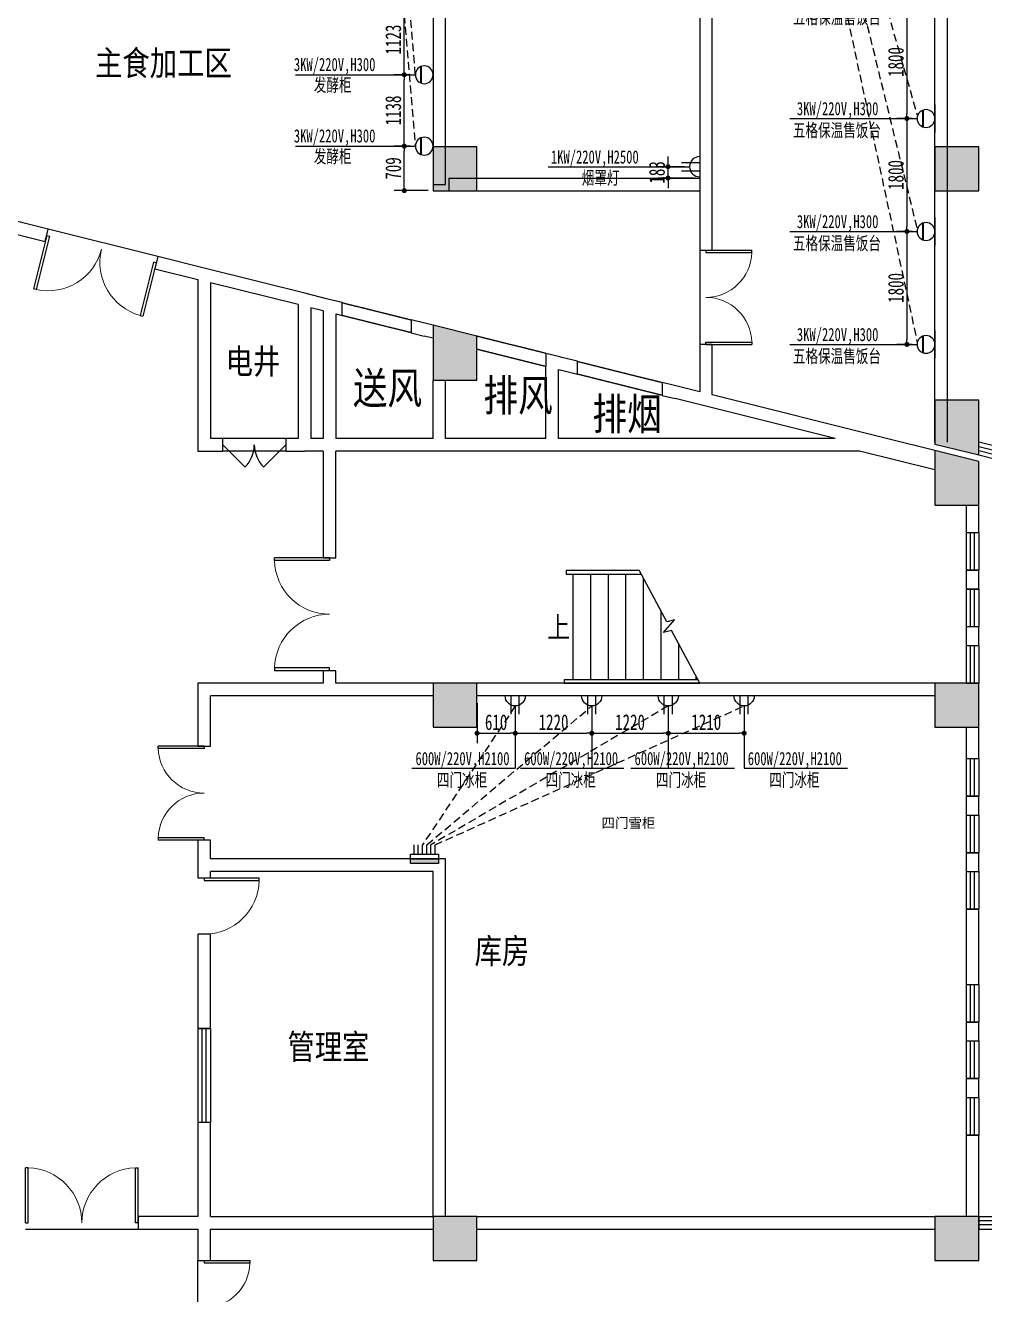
# Model space of a CAD drawing. Header units: inches. Extents: x -584 to 1446124, y -108140 to 99637.
# Drawn here: x 908173 to 923466, y 44961 to 65188 of the extents above; entities that cross this region are included whole.
import ezdxf

# ---------------------------------------------------------------- set-up
doc = ezdxf.new("R2010")
doc.units = ezdxf.units.IN
doc.header["$MEASUREMENT"] = 0
doc.linetypes.add('DASH', pattern=[0.35, 0.25, -0.1])
doc.linetypes.add('HIDDEN', pattern=[0.375, 0.25, -0.125])
for name, color, linetype in [('COLUMN', 6, 'Continuous'), ('CURTWALL', 4, 'Continuous'), ('DIM_SYMB', 3, 'Continuous'), ('PUB_HATCH', 8, 'Continuous'), ('PUB_TEXT', 151, 'Continuous'), ('ROOM_NAME', 7, 'Continuous'), ('STAIR', 6, 'Continuous'), ('WALL', 7, 'Continuous'), ('WINDOW', 3, 'Continuous'), ('供排水', 4, 'Continuous'), ('厨房设备', 7, 'Continuous'), ('电位', 1, 'Continuous')]:
    doc.layers.add(name, color=color, linetype=linetype)
doc.styles.add('_TCH_DIM', font='stylu.ttf')
doc.styles.get("Standard").update_dxf_attribs({"font": '', "width": 0.7, "height": 250})
doc.styles.add('STYLE4', font='', dxfattribs={"width": 0.7, "height": 180})
doc.styles.add('WMF-宋体1', font='')
doc.styles.add('宋体', font='', dxfattribs={"width": 0.8})
doc.styles.get('Standard').set_extended_font_data('NSimSun')
doc.styles.get('STYLE4').set_extended_font_data('NSimSun')
doc.styles.get('WMF-宋体1').set_extended_font_data('SimSun')
doc.styles.get('宋体').set_extended_font_data('NSimSun')
doc.dimstyles.new('电路', dxfattribs={"dimscale": 80, "dimtxt": 2.5, "dimasz": 1, "dimexe": 2, "dimexo": 1, "dimtad": 1, "dimdec": 0, "dimtxsty": 'Standard', "dimblk": 'DOT', "dimcen": 1, "dimclrd": 6, "dimclre": 6, "dimclrt": 6, "dimadec": 0, "dimazin": 0, "dimtfac": 1, "dimtdec": 0, "dimtmove": 0, "dimatfit": 3, "dimfxl": 0, "dimarcsym": 0})

# ---------------------------------------------------------------- blocks, each defined once
blk = doc.blocks.new('_FZH')
at = {"layer": 'WALL'}
blk.add_lwpolyline([(-0.5, -0.5), (0.5, -0.5), (0.5, 0.5), (-0.5, 0.5)], close=True, dxfattribs=at)
blk.add_solid([(-0.5, -0.5), (0.5, -0.5), (-0.5, 0.5), (0.5, 0.5)], dxfattribs=at)
blk = doc.blocks.new('$DorLib2D$00000002')
for p, q in [((-0.5, 0), (-0.5, 0.4875)), ((-0.475, 0.4875), (-0.5, 0.4875)), ((-0.475, 0), (-0.475, 0.4875)), ((0.475, 0), (0.475, 0.4875)), ((0.475, 0.4875), (0.5, 0.4875)), ((0.5, 0), (0.5, 0.4875)), ((-0.5, 0), (-0.475, 0)), ((0.5, 0), (0.475, 0))]:
    blk.add_line(p, q)
at = {"lineweight": 13}
for centre, start, end in [((-0.4875, 0), 0, 88.53072), ((0.4875, 0), 91.46928, 180)]:
    blk.add_arc(centre, 0.4875, start, end, dxfattribs=at)
blk = doc.blocks.new('$TCHSYS$WIN2D')
for p, q in [((-0.5, 0.5), (0.5, 0.5)), ((-0.5, 0.5), (-0.5, -0.5)), ((0.5, 0.5), (0.5, -0.5)), ((0.5, 0.167), (-0.5, 0.167)), ((0.5, -0.167), (-0.5, -0.167)), ((-0.5, -0.5), (0.5, -0.5))]:
    blk.add_line(p, q)
blk = doc.blocks.new('$DorLib2D$00000116')
at = {"color": 0}
for p, q in [((-0.5, 0), (-0.146, 0.354)), ((0.5, 0), (0.146, 0.354))]:
    blk.add_line(p, q, dxfattribs=at)
for centre, start, end in [((-0.5, 0), 0, 45), ((0.5, 0), 135, 180)]:
    blk.add_arc(centre, 0.5, start, end, dxfattribs=at)
blk = doc.blocks.new('$DorLib2D$00000001')
for p, q in [((0.45, 0.975), (0.5, 0.975)), ((0.45, 0), (0.45, 0.975)), ((0.5, 0), (0.5, 0.975)), ((0.5, 0), (0.45, 0))]:
    blk.add_line(p, q)
at = {"lineweight": 13}
blk.add_arc((0.475, 0), 0.975, 91.4693, 180, dxfattribs=at)
blk = doc.blocks.new('$WINLIB2D$00000001')
at = {"color": 0}
for points in [[(-0.5, 0.5), (-0.5, -0.5)], [(-0.5, 0.5), (0.5, 0.5)], [(0.5, -0.5), (0.5, 0.5)], [(0.5, 0.1667), (-0.5, 0.1667)], [(0.5, -0.1667), (-0.5, -0.1667)], [(-0.5, -0.5), (0.5, -0.5)]]:
    blk.add_lwpolyline(points, dxfattribs=at)
blk = doc.blocks.new('A$C3BCC7316')
at = {"layer": '电位'}
for p, q in [((99, 215), (404, 215)), ((104, 226), (399, 226)), ((0, 0), (503, 0))]:
    blk.add_line(p, q, dxfattribs=at)
blk.add_circle((252, 161), 161, dxfattribs=at)
blk = doc.blocks.new('A$C383973DD')
at = {"layer": '电位'}
for p, q in [((0, 0), (0, 503)), ((292, 316), (0, 316)), ((292, 187), (0, 187))]:
    blk.add_line(p, q, dxfattribs=at)
blk.add_arc((0, 252), 161, 270, 90, dxfattribs=at)
blk = doc.blocks.new('A$C7F97516A')
at = {"layer": '电位', "color": 4, "xscale": -1}
blk.add_blockref('A$C383973DD', (292, 0), dxfattribs=at)
blk = doc.blocks.new('A$C624B2101')
at = {"rotation": 180}
blk.add_blockref('A$C7F97516A', (292, 503), dxfattribs=at)
blk = doc.blocks.new('A$C76033D9E')
at = {"layer": '电位', "rotation": 180}
blk.add_blockref('A$C624B2101', (292, 503), dxfattribs=at)
blk = doc.blocks.new('A$C748C3124')
at = {"layer": '电位', "rotation": 90}
blk.add_blockref('A$C76033D9E', (503, 0), dxfattribs=at)
blk = doc.blocks.new('A$C42B0259F')
at = {"layer": '电位', "ltscale": 5, "xscale": -1, "rotation": 180}
blk.add_blockref('A$C748C3124', (0, 292), dxfattribs=at)
blk = doc.blocks.new('A$C46FF7360')
at = {"layer": '供排水', "color": 1, "rotation": 270}
blk.add_blockref('A$C42B0259F', (0, 503), dxfattribs=at)
blk = doc.blocks.new('A$C2916719F')
at = {"layer": '电位', "linetype": 'ByBlock', "rotation": 180}
blk.add_blockref('A$C46FF7360', (292, 503), dxfattribs=at)
blk = doc.blocks.new('A$C03132E9D')
at = {"layer": '电位', "linetype": 'ByBlock', "rotation": 270}
blk.add_blockref('A$C2916719F', (0, 292), dxfattribs=at)
blk = doc.blocks.new('A$C6B0667CD')
at = {"layer": '电位', "rotation": 89.99999999999999}
blk.add_blockref('A$C03132E9D', (292, 0), dxfattribs=at)
blk = doc.blocks.new('A$C1DA46B52')
at = {"layer": '电位', "xscale": -1, "rotation": 180}
blk.add_blockref('A$C6B0667CD', (0, 503), dxfattribs=at)
blk = doc.blocks.new('A$C30686D04')
at = {"layer": 'WALL', "color": 5, "rotation": 90}
blk.add_blockref('A$C1DA46B52', (503, 0), dxfattribs=at)
blk = doc.blocks.new('A$C10C2449B')
at = {"layer": 'WALL', "color": 5, "rotation": 90}
blk.add_blockref('A$C30686D04', (292, 0), dxfattribs=at)
blk = doc.blocks.new('A$C50093F6F')
at = {"layer": '电位', "rotation": 270}
blk.add_blockref('A$C10C2449B', (0, 292), dxfattribs=at)
blk = doc.blocks.new('A$C5F826928')
at = {"layer": '电位', "rotation": 270}
blk.add_blockref('A$C50093F6F', (0, 503), dxfattribs=at)
blk = doc.blocks.new('_DOT')
at = {"color": 0, "linetype": 'ByBlock'}
blk.add_line((-0.5, 0), (-1, 0), dxfattribs=at)
at = {"color": 0, "linetype": 'ByBlock', "const_width": 0.5}
blk.add_lwpolyline([(-0.25, 0, 1), (0.25, 0, 1)], format="xyb", close=True, dxfattribs=at)
blk = doc.blocks.new('*D176')
at = {"layer": 'Defpoints', "color": 0, "transparency": 16777216}
for p in [(914214, 63263), (914389, 63263), (914673, 62554)]:
    blk.add_point(p, dxfattribs=at)
at = {"layer": '电位', "color": 6, "lineweight": -2, "transparency": 16777216}
for p, q in [((914309, 63263), (914054, 63263)), ((914214, 62634), (914214, 63183)), ((914593, 62554), (914054, 62554))]:
    blk.add_line(p, q, dxfattribs=at)
at = {"layer": '电位', "color": 6, "lineweight": -2, "transparency": 16777216, "xscale": 80, "yscale": 80, "zscale": 80}
for p, rotation in [((914214, 63263), 90), ((914214, 62554), 270)]:
    blk.add_blockref('_DOT', p, dxfattribs=dict(at, rotation=rotation))
at = {"layer": '电位', "color": 6, "transparency": 16777216, "insert": (914039, 62908), "char_height": 250, "attachment_point": 5, "rotation": 90}
blk.add_mtext('709', dxfattribs=at)
blk = doc.blocks.new('*D177')
at = {"layer": 'Defpoints', "color": 0, "transparency": 16777216}
for p in [(914214, 64401), (914390, 64401), (914389, 63263)]:
    blk.add_point(p, dxfattribs=at)
at = {"layer": '电位', "color": 6, "lineweight": -2, "transparency": 16777216}
for p, q in [((914310, 64401), (914054, 64401)), ((914214, 63343), (914214, 64321)), ((914309, 63263), (914054, 63263))]:
    blk.add_line(p, q, dxfattribs=at)
at = {"layer": '电位', "color": 6, "lineweight": -2, "transparency": 16777216, "xscale": 80, "yscale": 80, "zscale": 80}
for p, rotation in [((914214, 64401), 90), ((914214, 63263), 270)]:
    blk.add_blockref('_DOT', p, dxfattribs=dict(at, rotation=rotation))
at = {"layer": '电位', "color": 6, "transparency": 16777216, "insert": (914039, 63832), "char_height": 250, "attachment_point": 5, "rotation": 90}
blk.add_mtext('1138', dxfattribs=at)
blk = doc.blocks.new('*D178')
at = {"layer": 'Defpoints', "color": 0, "transparency": 16777216}
for p in [(914214, 65524), (914389, 65524), (914390, 64401)]:
    blk.add_point(p, dxfattribs=at)
at = {"layer": '电位', "color": 6, "lineweight": -2, "transparency": 16777216}
for p, q in [((914309, 65524), (914054, 65524)), ((914214, 64481), (914214, 65444)), ((914310, 64401), (914054, 64401))]:
    blk.add_line(p, q, dxfattribs=at)
at = {"layer": '电位', "color": 6, "lineweight": -2, "transparency": 16777216, "xscale": 80, "yscale": 80, "zscale": 80}
for p, rotation in [((914214, 65524), 90), ((914214, 64401), 270)]:
    blk.add_blockref('_DOT', p, dxfattribs=dict(at, rotation=rotation))
at = {"layer": '电位', "color": 6, "transparency": 16777216, "insert": (914039, 64962), "char_height": 250, "attachment_point": 5, "rotation": 90}
blk.add_mtext('1123', dxfattribs=at)
blk = doc.blocks.new('*D200')
at = {"layer": 'Defpoints', "color": 0, "transparency": 16777216}
for p in [(922389, 65504), (922227, 63704), (922389, 63704)]:
    blk.add_point(p, dxfattribs=at)
at = {"layer": '电位', "color": 6, "lineweight": -2, "transparency": 16777216}
for p, q in [((922309, 65504), (922067, 65504)), ((922227, 65424), (922227, 63784)), ((922309, 63704), (922067, 63704))]:
    blk.add_line(p, q, dxfattribs=at)
at = {"layer": '电位', "color": 6, "lineweight": -2, "transparency": 16777216, "xscale": 80, "yscale": 80, "zscale": 80}
for p, rotation in [((922227, 65504), 90), ((922227, 63704), 270)]:
    blk.add_blockref('_DOT', p, dxfattribs=dict(at, rotation=rotation))
at = {"layer": '电位', "color": 6, "transparency": 16777216, "insert": (922052, 64604), "char_height": 250, "attachment_point": 5, "rotation": 90}
blk.add_mtext('1800', dxfattribs=at)
blk = doc.blocks.new('*D201')
at = {"layer": 'Defpoints', "color": 0, "transparency": 16777216}
for p in [(922389, 63704), (922227, 61904), (922389, 61904)]:
    blk.add_point(p, dxfattribs=at)
at = {"layer": '电位', "color": 6, "lineweight": -2, "transparency": 16777216}
for p, q in [((922309, 63704), (922067, 63704)), ((922227, 63624), (922227, 61984)), ((922309, 61904), (922067, 61904))]:
    blk.add_line(p, q, dxfattribs=at)
at = {"layer": '电位', "color": 6, "lineweight": -2, "transparency": 16777216, "xscale": 80, "yscale": 80, "zscale": 80}
for p, rotation in [((922227, 63704), 90), ((922227, 61904), 270)]:
    blk.add_blockref('_DOT', p, dxfattribs=dict(at, rotation=rotation))
at = {"layer": '电位', "color": 6, "transparency": 16777216, "insert": (922052, 62804), "char_height": 250, "attachment_point": 5, "rotation": 90}
blk.add_mtext('1800', dxfattribs=at)
blk = doc.blocks.new('*D202')
at = {"layer": 'Defpoints', "color": 0, "transparency": 16777216}
for p in [(922389, 61904), (922227, 60104), (922389, 60104)]:
    blk.add_point(p, dxfattribs=at)
at = {"layer": '电位', "color": 6, "lineweight": -2, "transparency": 16777216}
for p, q in [((922309, 61904), (922067, 61904)), ((922227, 61824), (922227, 60184)), ((922309, 60104), (922067, 60104))]:
    blk.add_line(p, q, dxfattribs=at)
at = {"layer": '电位', "color": 6, "lineweight": -2, "transparency": 16777216, "xscale": 80, "yscale": 80, "zscale": 80}
for p, rotation in [((922227, 61904), 90), ((922227, 60104), 270)]:
    blk.add_blockref('_DOT', p, dxfattribs=dict(at, rotation=rotation))
at = {"layer": '电位', "color": 6, "transparency": 16777216, "insert": (922052, 61004), "char_height": 250, "attachment_point": 5, "rotation": 90}
blk.add_mtext('1800', dxfattribs=at)
blk = doc.blocks.new('*D203')
at = {"layer": 'Defpoints', "color": 0, "transparency": 16777216}
for p in [(915373, 54504), (915983, 54342), (915983, 53907)]:
    blk.add_point(p, dxfattribs=at)
at = {"layer": '电位', "color": 6, "lineweight": -2, "transparency": 16777216}
for p, q in [((915373, 54387), (915373, 53747)), ((915983, 54262), (915983, 53747)), ((915453, 53907), (915903, 53907))]:
    blk.add_line(p, q, dxfattribs=at)
at = {"layer": '电位', "color": 6, "lineweight": -2, "transparency": 16777216, "xscale": 80, "yscale": 80, "zscale": 80, "rotation": 180}
blk.add_blockref('_DOT', (915373, 53907), dxfattribs=at)
at = {"layer": '电位', "color": 6, "lineweight": -2, "transparency": 16777216, "xscale": 80, "yscale": 80, "zscale": 80}
blk.add_blockref('_DOT', (915983, 53907), dxfattribs=at)
at = {"layer": '电位', "color": 6, "transparency": 16777216, "insert": (915678, 54082), "char_height": 250, "attachment_point": 5}
blk.add_mtext('610', dxfattribs=at)
blk = doc.blocks.new('*D204')
at = {"layer": 'Defpoints', "color": 0, "transparency": 16777216}
for p in [(915983, 54342), (917203, 54342), (917203, 53907)]:
    blk.add_point(p, dxfattribs=at)
at = {"layer": '电位', "color": 6, "lineweight": -2, "transparency": 16777216}
for p, q in [((915983, 54262), (915983, 53747)), ((917203, 54262), (917203, 53747)), ((916063, 53907), (917123, 53907))]:
    blk.add_line(p, q, dxfattribs=at)
at = {"layer": '电位', "color": 6, "lineweight": -2, "transparency": 16777216, "xscale": 80, "yscale": 80, "zscale": 80, "rotation": 180}
blk.add_blockref('_DOT', (915983, 53907), dxfattribs=at)
at = {"layer": '电位', "color": 6, "lineweight": -2, "transparency": 16777216, "xscale": 80, "yscale": 80, "zscale": 80}
blk.add_blockref('_DOT', (917203, 53907), dxfattribs=at)
at = {"layer": '电位', "color": 6, "transparency": 16777216, "insert": (916593, 54082), "char_height": 250, "attachment_point": 5}
blk.add_mtext('1220', dxfattribs=at)
blk = doc.blocks.new('*D205')
at = {"layer": 'Defpoints', "color": 0, "transparency": 16777216}
for p in [(917203, 54342), (918423, 54342), (918423, 53907)]:
    blk.add_point(p, dxfattribs=at)
at = {"layer": '电位', "color": 6, "lineweight": -2, "transparency": 16777216}
for p, q in [((917203, 54262), (917203, 53747)), ((918423, 54262), (918423, 53747)), ((917283, 53907), (918343, 53907))]:
    blk.add_line(p, q, dxfattribs=at)
at = {"layer": '电位', "color": 6, "lineweight": -2, "transparency": 16777216, "xscale": 80, "yscale": 80, "zscale": 80, "rotation": 180}
blk.add_blockref('_DOT', (917203, 53907), dxfattribs=at)
at = {"layer": '电位', "color": 6, "lineweight": -2, "transparency": 16777216, "xscale": 80, "yscale": 80, "zscale": 80}
blk.add_blockref('_DOT', (918423, 53907), dxfattribs=at)
at = {"layer": '电位', "color": 6, "transparency": 16777216, "insert": (917813, 54082), "char_height": 250, "attachment_point": 5}
blk.add_mtext('1220', dxfattribs=at)
blk = doc.blocks.new('*D206')
at = {"layer": 'Defpoints', "color": 0, "transparency": 16777216}
for p in [(918423, 54342), (919633, 54342), (919633, 53907)]:
    blk.add_point(p, dxfattribs=at)
at = {"layer": '电位', "color": 6, "lineweight": -2, "transparency": 16777216}
for p, q in [((918423, 54262), (918423, 53747)), ((919633, 54262), (919633, 53747)), ((918503, 53907), (919553, 53907))]:
    blk.add_line(p, q, dxfattribs=at)
at = {"layer": '电位', "color": 6, "lineweight": -2, "transparency": 16777216, "xscale": 80, "yscale": 80, "zscale": 80, "rotation": 180}
blk.add_blockref('_DOT', (918423, 53907), dxfattribs=at)
at = {"layer": '电位', "color": 6, "lineweight": -2, "transparency": 16777216, "xscale": 80, "yscale": 80, "zscale": 80}
blk.add_blockref('_DOT', (919633, 53907), dxfattribs=at)
at = {"layer": '电位', "color": 6, "transparency": 16777216, "insert": (919028, 54082), "char_height": 250, "attachment_point": 5}
blk.add_mtext('1210', dxfattribs=at)
blk = doc.blocks.new('*D243')
at = {"layer": 'Defpoints', "color": 0, "transparency": 16777216}
for p in [(918418, 62936), (918762, 62936), (918923, 62754)]:
    blk.add_point(p, dxfattribs=at)
at = {"layer": '电位', "color": 6, "lineweight": -2, "transparency": 16777216}
for p, q in [((918682, 62936), (918258, 62936)), ((918418, 63016), (918418, 63096)), ((918418, 62754), (918418, 62936)), ((918843, 62754), (918258, 62754)), ((918418, 62674), (918418, 62594))]:
    blk.add_line(p, q, dxfattribs=at)
at = {"layer": '电位', "color": 6, "lineweight": -2, "transparency": 16777216, "xscale": 80, "yscale": 80, "zscale": 80}
for p, rotation in [((918418, 62936), 270), ((918418, 62754), 90)]:
    blk.add_blockref('_DOT', p, dxfattribs=dict(at, rotation=rotation))
at = {"layer": '电位', "color": 6, "transparency": 16777216, "insert": (918243, 62845), "char_height": 250, "attachment_point": 5, "rotation": 90}
blk.add_mtext('183', dxfattribs=at)

msp = doc.modelspace()

# ---------------------------------------------------------------- hatches: boundary and pattern name
at = {"layer": 'PUB_HATCH'}
for points in [[(914672.9, 59533.4), (915372.9, 59533.4), (915372.9, 60233.4), (914672.9, 60407.9)], [(923372.9, 59216.4), (922672.9, 59216.4), (922672.9, 58516.4), (923372.9, 58341.8)], [(922672.9, 57539.2), (923372.9, 57539.2), (923372.9, 58238.8), (922672.9, 58413.3)]]:
    msp.add_hatch(color=256, dxfattribs=at).paths.add_polyline_path(points)
at = {"layer": '电位'}
msp.add_hatch(color=256, dxfattribs=at).paths.add_polyline_path([(914311.1, 51903.6), (914756.8, 51903.6), (914756.8, 51829.3), (914311.1, 51829.3)])

# ---------------------------------------------------------------- linework, layer by layer
at = {"layer": 'COLUMN'}
for p, q in [((913222.9, 60769.5), (912975.6, 60831.1)), ((913222.9, 60563.3), (913222.9, 60769.5)), ((913122.9, 60588.3), (913222.9, 60563.3)), ((914543.8, 60440.1), (914322.9, 60495.2)), ((914322.9, 60495.2), (914322.9, 60289.1)), ((914322.9, 60289.1), (914531.8, 60237)), ((915372.9, 60233.4), (914672.9, 60407.9)), ((914672.9, 60407.9), (914672.9, 59533.4)), ((915372.9, 59533.4), (915372.9, 60233.4)), ((916693.8, 59904.1), (916472.9, 59959.1)), ((916472.9, 59959.1), (916472.9, 59753)), ((916972.9, 59834.5), (916725.6, 59896.1)), ((916672.9, 59703.2), (916681.8, 59700.9)), ((916677.2, 59702.1), (916972.9, 59628.4)), ((916972.9, 59628.4), (916972.9, 59834.5)), ((914672.9, 59533.4), (915372.9, 59533.4)), ((918543.8, 59442.8), (918322.9, 59497.9)), ((918322.9, 59497.9), (918322.9, 59291.8)), ((918322.9, 59291.8), (918531.8, 59239.7)), ((923372.9, 59216.4), (922672.9, 59216.4)), ((922672.9, 59216.4), (922672.9, 58516.4)), ((923372.9, 58341.8), (923372.9, 59216.4)), ((922672.9, 58516.4), (923372.9, 58341.8)), ((923372.9, 58238.8), (922672.9, 58413.3)), ((922672.9, 58413.3), (922672.9, 57539.2)), ((923372.9, 57539.2), (923372.9, 58238.8)), ((922672.9, 57539.2), (923372.9, 57539.2))]:
    msp.add_line(p, q, dxfattribs=at)
at = {"layer": 'COLUMN', "linetype": 'DASH'}
for p, q in [((913222.9, 60769.5), (914322.9, 60495.2)), ((914322.9, 60289.1), (913222.9, 60563.3)), ((916472.9, 59959.1), (915372.9, 60233.4)), ((916472.9, 59750.1), (915372.9, 60024.4)), ((916972.9, 59834.5), (918322.9, 59497.9)), ((918322.9, 59291.8), (916972.9, 59628.4))]:
    msp.add_line(p, q, dxfattribs=at)
at = {"layer": 'CURTWALL'}
for p, q in [((929150.2, 57107.5), (923372.9, 58548)), ((923372.9, 58479.3), (929134.1, 57042.8)), ((923372.9, 58410.5), (929118, 56978.1)), ((923372.9, 58341.8), (929101.8, 56913.5))]:
    msp.add_line(p, q, dxfattribs=at)
at = {"layer": 'DIM_SYMB'}
msp.add_lwpolyline([(916762.9, 55603.6, 0, 0, 0), (918002.9, 55603.6, 80, 0, 0), (918302.9, 55603.6, 0, 0, 0)], format="xyseb", dxfattribs=at)
at = {"layer": 'STAIR'}
for p, q in [((916792.9, 56503.6), (917957.9, 56503.6)), ((916792.9, 56503.6), (916792.9, 56443.6)), ((916792.9, 56443.6), (917990.2, 56443.6)), ((916902.9, 56503.6), (917957.9, 56503.6)), ((916902.9, 56443.6), (916902.9, 54763.6)), ((917182.9, 56443.6), (917182.9, 54763.6)), ((917462.9, 56443.6), (917462.9, 54763.6)), ((917742.9, 56443.6), (917742.9, 54763.6)), ((918400.3, 55682.7), (917957.9, 56503.6)), ((918022.9, 56383.1), (918022.9, 54763.6)), ((918302.9, 55863.4), (918302.9, 54763.6)), ((918344.7, 55511), (918523.5, 55711.9)), ((918523.5, 55711.9), (918400.3, 55682.7)), ((918476, 55542.1), (918344.7, 55511)), ((918927.9, 54703.6), (918476, 55542.1)), ((918582.9, 55343.8), (918582.9, 54763.6)), ((918862.9, 54824.2), (918862.9, 54763.6)), ((916762.9, 54763.6), (918895.5, 54763.6)), ((916762.9, 54763.6), (916762.9, 54703.6)), ((916762.9, 54703.6), (918927.9, 54703.6)), ((916902.9, 54703.6), (918927.9, 54703.6))]:
    msp.add_line(p, q, dxfattribs=at)
at = {"layer": 'WALL', "color": 3}
for p, q in [((922872.9, 58548), (922872.9, 84703.6)), ((922672.9, 59203.6), (922672.9, 84503.6)), ((922672.9, 58548), (922672.9, 84503.6))]:
    msp.add_line(p, q, dxfattribs=at)
at = {"layer": 'WALL'}
for p, q in [((918922.9, 81277.1), (918922.9, 61603.6)), ((919122.9, 61603.6), (919122.9, 81277.1)), ((914672.9, 66353.1), (914672.9, 62653.6)), ((914872.9, 62653.6), (914872.9, 66353.1)), ((914922.9, 62753.6), (918922.9, 62753.6)), ((914922.9, 62753.6), (914922.9, 62553.6)), ((914672.9, 62653.6), (914872.9, 62653.6)), ((914922.9, 62553.6), (918922.9, 62553.6)), ((908537.6, 61937.6), (907373.2, 62227.9)), ((907373.2, 62021.8), (908489.2, 61743.6)), ((908489.2, 61743.6), (908537.6, 61937.6)), ((910284.1, 61502.2), (910235.7, 61308.1)), ((911047.1, 61311.9), (910284.1, 61502.2)), ((918922.9, 61603.6), (919122.9, 61603.6)), ((910235.7, 61308.1), (910922.9, 61136.8)), ((912647.1, 60913), (911047.1, 61311.9)), ((910922.9, 61136.8), (910922.9, 58403.6)), ((911122.9, 61086.9), (911122.9, 58603.6)), ((912522.9, 60737.9), (911122.9, 61086.9)), ((912975.6, 60831.1), (912647.1, 60913)), ((912522.9, 60737.9), (912522.9, 58603.6)), ((912722.9, 60688), (912722.9, 58603.6)), ((912922.9, 60638.1), (912722.9, 60688)), ((912922.9, 60638.1), (912922.9, 58603.6)), ((913122.9, 60588.3), (913122.9, 58603.6)), ((914672.9, 60407.9), (914543.8, 60440.1)), ((914672.9, 60201.8), (914531.8, 60237)), ((919122.9, 60103.6), (918922.9, 60103.6)), ((918922.9, 60103.6), (918922.9, 59348.3)), ((919122.9, 59298.4), (919122.9, 60103.6)), ((916725.6, 59896.1), (916693.8, 59904.1)), ((916472.9, 58603.6), (916472.9, 59753)), ((916672.9, 58603.6), (916672.9, 59703.2)), ((914672.9, 58603.6), (914672.9, 59533.4)), ((914872.9, 58603.6), (914872.9, 59533.4)), ((918922.9, 59348.3), (918543.8, 59442.8)), ((921921.4, 58600.7), (919122.9, 59298.4)), ((918998.7, 59123.3), (918531.8, 59239.7)), ((921082.8, 58603.6), (918998.7, 59123.3)), ((911322.9, 58603.6), (911122.9, 58603.6)), ((911322.9, 58403.6), (911322.9, 58603.6)), ((912522.9, 58603.6), (912322.9, 58603.6)), ((912322.9, 58603.6), (912322.9, 58403.6)), ((912922.9, 58603.6), (912722.9, 58603.6)), ((914672.9, 58603.6), (913122.9, 58603.6)), ((916472.9, 58603.6), (914872.9, 58603.6)), ((921082.8, 58603.6), (916672.9, 58603.6)), ((922672.9, 58413.3), (921921.4, 58600.7)), ((910922.9, 58403.6), (911322.9, 58403.6)), ((912322.9, 58403.6), (912622.9, 58403.6)), ((912922.9, 58403.6), (912622.9, 58403.6)), ((912922.9, 58403.6), (912922.9, 56703.6)), ((913122.9, 56703.6), (913122.9, 58403.6)), ((914772.9, 58403.6), (913122.9, 58403.6)), ((916572.9, 58403.6), (914772.9, 58403.6)), ((921471.6, 58403.6), (916572.9, 58403.6)), ((922672.9, 58104.1), (921471.6, 58403.6)), ((923172.9, 57539.2), (923172.9, 57103.6)), ((923372.9, 57103.6), (923372.9, 57539.2)), ((923172.9, 57103.6), (923372.9, 57103.6)), ((912922.9, 56703.6), (913122.9, 56703.6)), ((923372.9, 56503.6), (923172.9, 56503.6)), ((923172.9, 56503.6), (923172.9, 56203.6)), ((923372.9, 56203.6), (923372.9, 56503.6)), ((923172.9, 56203.6), (923372.9, 56203.6)), ((923372.9, 55603.6), (923172.9, 55603.6)), ((923172.9, 55603.6), (923172.9, 55303.6)), ((923372.9, 55303.6), (923372.9, 55603.6)), ((923172.9, 55303.6), (923372.9, 55303.6)), ((913122.9, 54903.6), (912922.9, 54903.6)), ((912922.9, 54903.6), (912922.9, 54703.6)), ((913122.9, 54703.6), (913122.9, 54903.6)), ((912922.9, 54703.6), (910922.9, 54703.6)), ((910922.9, 54703.6), (910922.9, 53703.6)), ((914672.9, 54703.6), (913122.9, 54703.6)), ((922672.9, 54703.6), (915372.9, 54703.6)), ((913022.9, 54503.6), (911122.9, 54503.6)), ((911122.9, 53703.6), (911122.9, 54503.6)), ((914672.9, 54503.6), (913022.9, 54503.6)), ((922672.9, 54503.6), (915372.9, 54503.6)), ((923172.9, 54003.6), (923172.9, 53503.6)), ((923372.9, 53503.6), (923372.9, 54003.6)), ((910922.9, 53703.6), (911122.9, 53703.6)), ((923172.9, 53503.6), (923372.9, 53503.6)), ((923372.9, 52903.6), (923172.9, 52903.6)), ((923172.9, 52903.6), (923172.9, 52603.6)), ((923372.9, 52603.6), (923372.9, 52903.6)), ((923172.9, 52603.6), (923372.9, 52603.6)), ((911122.9, 52203.6), (910922.9, 52203.6)), ((910922.9, 52203.6), (910922.9, 51803.6)), ((911122.9, 51903.6), (911122.9, 52203.6)), ((923372.9, 52003.6), (923172.9, 52003.6)), ((923172.9, 52003.6), (923172.9, 51703.6)), ((923372.9, 51703.6), (923372.9, 52003.6)), ((910922.9, 51803.6), (910922.9, 51603.6)), ((914872.9, 51903.6), (911122.9, 51903.6)), ((914872.9, 46203.6), (914872.9, 51903.6)), ((910922.9, 51603.6), (911122.9, 51603.6)), ((911122.9, 51603.6), (911122.9, 51703.6)), ((914672.9, 51703.6), (911122.9, 51703.6)), ((914672.9, 46203.6), (914672.9, 51703.6)), ((923172.9, 51703.6), (923372.9, 51703.6)), ((923372.9, 51103.6), (923172.9, 51103.6)), ((923172.9, 51103.6), (923172.9, 49903.6)), ((923372.9, 49903.6), (923372.9, 51103.6)), ((911122.9, 50703.6), (910922.9, 50703.6)), ((910922.9, 50703.6), (910922.9, 49203.6)), ((911122.9, 49203.6), (911122.9, 50703.6)), ((923172.9, 49903.6), (923372.9, 49903.6)), ((910922.9, 49203.6), (911122.9, 49203.6)), ((923372.9, 49303.6), (923172.9, 49303.6)), ((923172.9, 49303.6), (923172.9, 49003.6)), ((923372.9, 49003.6), (923372.9, 49303.6)), ((923172.9, 49003.6), (923372.9, 49003.6)), ((923372.9, 48403.6), (923172.9, 48403.6)), ((923172.9, 48403.6), (923172.9, 48103.6)), ((923372.9, 48103.6), (923372.9, 48403.6)), ((923172.9, 48103.6), (923372.9, 48103.6)), ((911122.9, 47703.6), (910922.9, 47703.6)), ((910922.9, 47703.6), (910922.9, 46203.6)), ((911122.9, 46203.6), (911122.9, 47703.6)), ((923372.9, 47503.6), (923172.9, 47503.6)), ((923172.9, 47503.6), (923172.9, 46203.6)), ((923372.9, 46203.6), (923372.9, 47503.6)), ((910922.9, 46203.6), (909972.9, 46203.6)), ((909972.9, 46203.6), (909972.9, 46003.6)), ((911122.9, 46203.6), (914672.9, 46203.6)), ((915372.9, 46203.6), (922672.9, 46203.6)), ((909972.9, 46003.6), (910922.9, 46003.6)), ((910922.9, 46003.6), (910922.9, 45503.6)), ((911122.9, 46003.6), (914672.9, 46003.6)), ((911122.9, 45503.6), (911122.9, 46003.6)), ((915372.9, 46003.6), (922672.9, 46003.6)), ((910922.9, 45503.6), (911122.9, 45503.6))]:
    msp.add_line(p, q, dxfattribs=at)
at = {"layer": 'WINDOW'}
for p, q in [((910284.1, 61502.2), (908537.6, 61937.6)), ((918922.9, 61603.6), (918922.9, 60103.6)), ((912322.9, 58603.6), (911322.9, 58603.6)), ((912322.9, 58403.6), (911322.9, 58403.6)), ((908172.9, 46003.6), (909972.9, 46003.6)), ((910922.9, 44003.6), (910922.9, 45503.6))]:
    msp.add_line(p, q, dxfattribs=at)
at = {"layer": '电位', "linetype": 'HIDDEN', "ltscale": 500}
for p, q in [((919347.2, 74431.7), (922388.9, 63764)), ((922388.9, 61964), (919347.2, 74364.8)), ((919347.2, 74297.9), (922392.1, 60134.1)), ((914025.5, 67591.7), (914389.2, 63263)), ((914389.5, 64401), (914133.8, 67605.6)), ((915982.9, 54342.3), (914503.9, 52128)), ((914570.7, 52128), (917202.9, 54342.3)), ((918422.9, 54342.3), (914637.6, 52128)), ((914704.5, 52128), (919632.9, 54342.3))]:
    msp.add_line(p, q, dxfattribs=at)
at = {"layer": '电位', "color": 4}
for p, q in [((912479.9, 64401), (914389.5, 64401)), ((920359.3, 63703.6), (922388.9, 63703.6)), ((912479.6, 63263), (914389.2, 63263)), ((916508.1, 62935.7), (918761.5, 62936.1)), ((920359.3, 61903.6), (922388.9, 61903.6)), ((920359.3, 60103.6), (922388.9, 60103.6)), ((915982.9, 54342.3), (915982.9, 53348.2)), ((917202.9, 54342.3), (917202.9, 53348.2)), ((918422.9, 54342.3), (918422.9, 53348.2)), ((919632.9, 54342.3), (919632.9, 53348.2)), ((914334.9, 53348.2), (915982.9, 53348.2)), ((916066.3, 53348.2), (917714.4, 53348.2)), ((917827.5, 53348.2), (919475.6, 53348.2)), ((919632.9, 53348.2), (921280.9, 53348.2))]:
    msp.add_line(p, q, dxfattribs=at)
at = {"layer": '电位'}
for p, q in [((914370.1, 51978), (914370.1, 52128)), ((914437, 51978), (914437, 52128)), ((914503.9, 51978), (914503.9, 52128)), ((914570.7, 51978), (914570.7, 52128)), ((914637.6, 51978), (914637.6, 52128)), ((914704.5, 51978), (914704.5, 52128)), ((914311.1, 51903.6), (914756.8, 51903.6))]:
    msp.add_line(p, q, dxfattribs=at)
msp.add_lwpolyline([(914311.1, 51829.3), (914311.1, 51978), (914756.8, 51978), (914756.8, 51829.3)], close=True, dxfattribs=at)

# ---------------------------------------------------------------- block references
at = {"layer": 'COLUMN', "xscale": 700, "yscale": 700, "zscale": 700}
for p in [(915022.9, 62903.6), (923022.9, 62903.6), (915022.9, 54353.6), (923022.9, 54353.6), (915022.9, 45853.6), (923022.9, 45853.6)]:
    msp.add_blockref('_FZH', p, dxfattribs=at)
at = {"layer": 'WINDOW'}
for name, p, xscale, yscale, zscale, rotation in [('$DorLib2D$00000002', (909386.7, 61622.9), 1800.000000000088, 1800, 1800, 165.999999976763), ('$DorLib2D$00000002', (919022.9, 60853.6), 1500, 1500, 1500, 269.9999999996531), ('$DorLib2D$00000116', (911822.9, 58503.6), 1000, 1000, 1000, 180), ('$TCHSYS$WIN2D', (923272.9, 56803.6), -600, 200, -600, 89.99999999997779), ('$DorLib2D$00000002', (913022.9, 55803.6), 1800, -1800, 1800, 269.9999999998814), ('$TCHSYS$WIN2D', (923272.9, 55903.6), -600, -200, -600, 89.99999999997779), ('$TCHSYS$WIN2D', (923272.9, 55003.6), -600, 200, -600, 89.99999999997779), ('$DorLib2D$00000002', (911022.9, 52953.6), -1500, 1500, -1500, 89.9999999999733), ('$TCHSYS$WIN2D', (923272.9, 53203.6), -600, 200, -600, 89.99999999997779), ('$TCHSYS$WIN2D', (923272.9, 52303.6), -600, 200, -600, 89.99999999997779), ('$TCHSYS$WIN2D', (923272.9, 51403.6), -600, 200, -600, 89.99999999997779), ('$TCHSYS$WIN2D', (923272.9, 49603.6), -600, 200, -600, 89.99999999997779), ('$TCHSYS$WIN2D', (911022.9, 48453.6), -1500, -200, -1500, 89.9999999999733), ('$TCHSYS$WIN2D', (923272.9, 48703.6), -600, 200, -600, 89.99999999997779), ('$TCHSYS$WIN2D', (923272.9, 47803.6), -600, 200, -600, 89.99999999997779), ('$DorLib2D$00000002', (911022.9, 44753.6), -1500, -1500, -1500, 89.9999999999733)]:
    msp.add_blockref(name, p, dxfattribs=dict(at, xscale=xscale, yscale=yscale, zscale=zscale, rotation=rotation))
at = {"layer": 'WINDOW', "linetype": 'DASH', "xscale": 900, "yscale": -900, "zscale": 900, "rotation": 89.99999999997037}
msp.add_blockref('$DorLib2D$00000001', (911022.9, 51153.6), dxfattribs=at)
at = {"layer": 'WINDOW'}
for name, p, xscale, yscale, zscale in [('$DorLib2D$00000002', (909072.9, 46103.6), -1800, 1800, -1800), ('$WINLIB2D$00000001', (927022.9, 46103.6), 7300, 200, 7300)]:
    msp.add_blockref(name, p, dxfattribs=dict(at, xscale=xscale, yscale=yscale, zscale=zscale))
at = {"layer": '电位', "xscale": -0.8800000001210719, "yscale": 0.8800000000046566, "zscale": 0.88, "rotation": 90}
for p in [(914673.5, 64622.4), (922672.9, 63925), (914673.2, 63484.4), (922672.9, 62125), (922672.9, 60325)]:
    msp.add_blockref('A$C3BCC7316', p, dxfattribs=at)
at = {"layer": '电位', "xscale": -1, "rotation": 180}
msp.add_blockref('A$C5F826928', (918631.1, 63187.7), dxfattribs=at)
at = {"layer": '电位', "rotation": 90}
for p in [(916234.4, 54211.9), (917454.4, 54211.9), (918674.4, 54211.9), (919884.4, 54211.9)]:
    msp.add_blockref('A$C5F826928', p, dxfattribs=at)

# ---------------------------------------------------------------- texts
at = {"color": 7, "lineweight": 0, "style": 'WMF-宋体1'}
msp.add_text('四门雪柜', height=157.34, dxfattribs=at).set_placement((917357.4, 52397.6))
at = {"layer": 'PUB_TEXT', "width": 0.8}
for s, p in [('电井', (911365.5, 59633.9)), ('管理室', (912351.8, 48709.9))]:
    msp.add_text(s, height=398.73, dxfattribs=at).set_placement(p)
at = {"layer": 'PUB_TEXT', "style": '_TCH_DIM', "width": 0.8}
for s, height, p in [('送风', 506.38, (913393.6, 59153.9)), ('排风', 506.38, (915475.5, 59038.4)), ('排烟', 506.38, (917213.2, 58743.4)), ('上', 337.6, (916491.1, 55428.6))]:
    msp.add_text(s, height=height, dxfattribs=at).set_placement(p)
at = {"layer": 'ROOM_NAME', "style": '宋体', "width": 0.8}
msp.add_text('库房', height=400, dxfattribs=at).set_placement((915333.4, 50237.7))
at = {"layer": '厨房设备', "style": '宋体', "width": 0.8}
msp.add_text('主食加工区', height=400, dxfattribs=at).set_placement((909282.5, 64388.1))
at = {"layer": '电位', "color": 4, "style": 'STYLE4', "width": 0.7}
for s, rotation, p in [('五格保温售饭台', 359.98979, (920409.7, 65211.5)), ('3KW/220V,H300', 359.98979, (912453.6, 64460.5)), ('发酵柜', 359.98979, (912771.6, 64133.6)), ('3KW/220V,H300', 359.98979, (920472.6, 63756.7)), ('3KW/220V,H300', 359.98979, (912453.3, 63322.5)), ('五格保温售饭台', 359.98979, (920409.7, 63411.5)), ('发酵柜', 359.98979, (912771.3, 62995.6)), ('1KW/220V,H2500', 0.01021, (916551.2, 62986.2)), ('烟罩灯', 0.01021, (917043.9, 62652.8)), ('3KW/220V,H300', 359.98979, (920472.6, 61956.7)), ('五格保温售饭台', 359.98979, (920409.7, 61611.5)), ('3KW/220V,H300', 359.98979, (920472.6, 60156.7)), ('五格保温售饭台', 359.98979, (920409.7, 59811.5)), ('600W/220V,H2100', 359.98979, (914391.9, 53399.1)), ('600W/220V,H2100', 359.98979, (916123.3, 53399.1)), ('600W/220V,H2100', 359.98979, (917884.5, 53399.1)), ('600W/220V,H2100', 359.98979, (919689.9, 53399.1)), ('四门冰柜', 359.98979, (914733.2, 53058.6)), ('四门冰柜', 359.98979, (916464.7, 53058.6)), ('四门冰柜', 359.98979, (918225.9, 53058.6)), ('四门冰柜', 359.98979, (920031.2, 53058.6))]:
    msp.add_text(s, height=210, rotation=rotation, dxfattribs=at).set_placement(p)

# ---------------------------------------------------------------- dimensions: what is measured, and where the dimension line sits
at = {"layer": '电位', "color": 1}
for base, p1, p2, override, picture, middle in [((914213.7, 65523.6), (914389.5, 64401), (914389.2, 65523.6), {"dimtmove": 1, "dimfxl": 6, "dimfxlon": 1}, '*D178', (914038.7, 64962.3)), ((922227.4, 63703.6), (922388.9, 65503.6), (922388.9, 63703.6), {"dimfxl": 6, "dimfxlon": 1}, '*D200', (922052.4, 64603.6)), ((914213.7, 64401), (914389.2, 63263), (914389.5, 64401), {"dimtmove": 1, "dimfxl": 6, "dimfxlon": 1}, '*D177', (914038.7, 63832)), ((922227.4, 61903.6), (922388.9, 63703.6), (922388.9, 61903.6), {"dimtmove": 1, "dimfxl": 6, "dimfxlon": 1}, '*D201', (922052.4, 62803.6)), ((914213.7, 63263), (914672.9, 62553.6), (914389.2, 63263), {"dimfxl": 6, "dimfxlon": 1}, '*D176', (914038.7, 62908.3)), ((922227.4, 60103.6), (922388.9, 61903.6), (922388.9, 60103.6), {"dimtmove": 1, "dimfxl": 6, "dimfxlon": 1}, '*D202', (922052.4, 61003.6))]:
    dim = msp.add_linear_dim(base=base, p1=p1, p2=p2, angle=90, dimstyle='电路', override=override, dxfattribs=at)
    dim.commit()
    dim.dimension.update_dxf_attribs({"geometry": picture, "text_midpoint": middle})
dim = msp.add_linear_dim(base=(918418.4619, 62936.1468), p1=(918922.8857, 62753.6329), p2=(918761.5227, 62936.1468), angle=90, dimstyle='电路', override={"dimfxl": 6, "dimfxlon": 1}, dxfattribs=at)
dim.commit()
dim.dimension.update_dxf_attribs({"geometry": '*D243', "text_midpoint": (918418.4619, 62844.8898), "dimtype": 160})
for base, p1, p2, override, picture, middle in [((915982.9, 53907.3), (915372.9, 54503.6), (915982.9, 54342.3), {"dimfxl": 6, "dimfxlon": 1}, '*D203', (915677.9, 54082.3)), ((917202.9, 53907.3), (915982.9, 54342.3), (917202.9, 54342.3), {"dimtmove": 1, "dimfxl": 6, "dimfxlon": 1}, '*D204', (916592.9, 54082.3)), ((918422.9, 53907.3), (917202.9, 54342.3), (918422.9, 54342.3), {"dimtmove": 1, "dimfxl": 6, "dimfxlon": 1}, '*D205', (917812.9, 54082.3)), ((919632.9, 53907.3), (918422.9, 54342.3), (919632.9, 54342.3), {"dimtmove": 1, "dimfxl": 6, "dimfxlon": 1}, '*D206', (919027.9, 54082.3))]:
    dim = msp.add_linear_dim(base=base, p1=p1, p2=p2, dimstyle='电路', override=override, dxfattribs=at)
    dim.commit()
    dim.dimension.update_dxf_attribs({"geometry": picture, "text_midpoint": middle})

doc.saveas('drawing.dxf')
